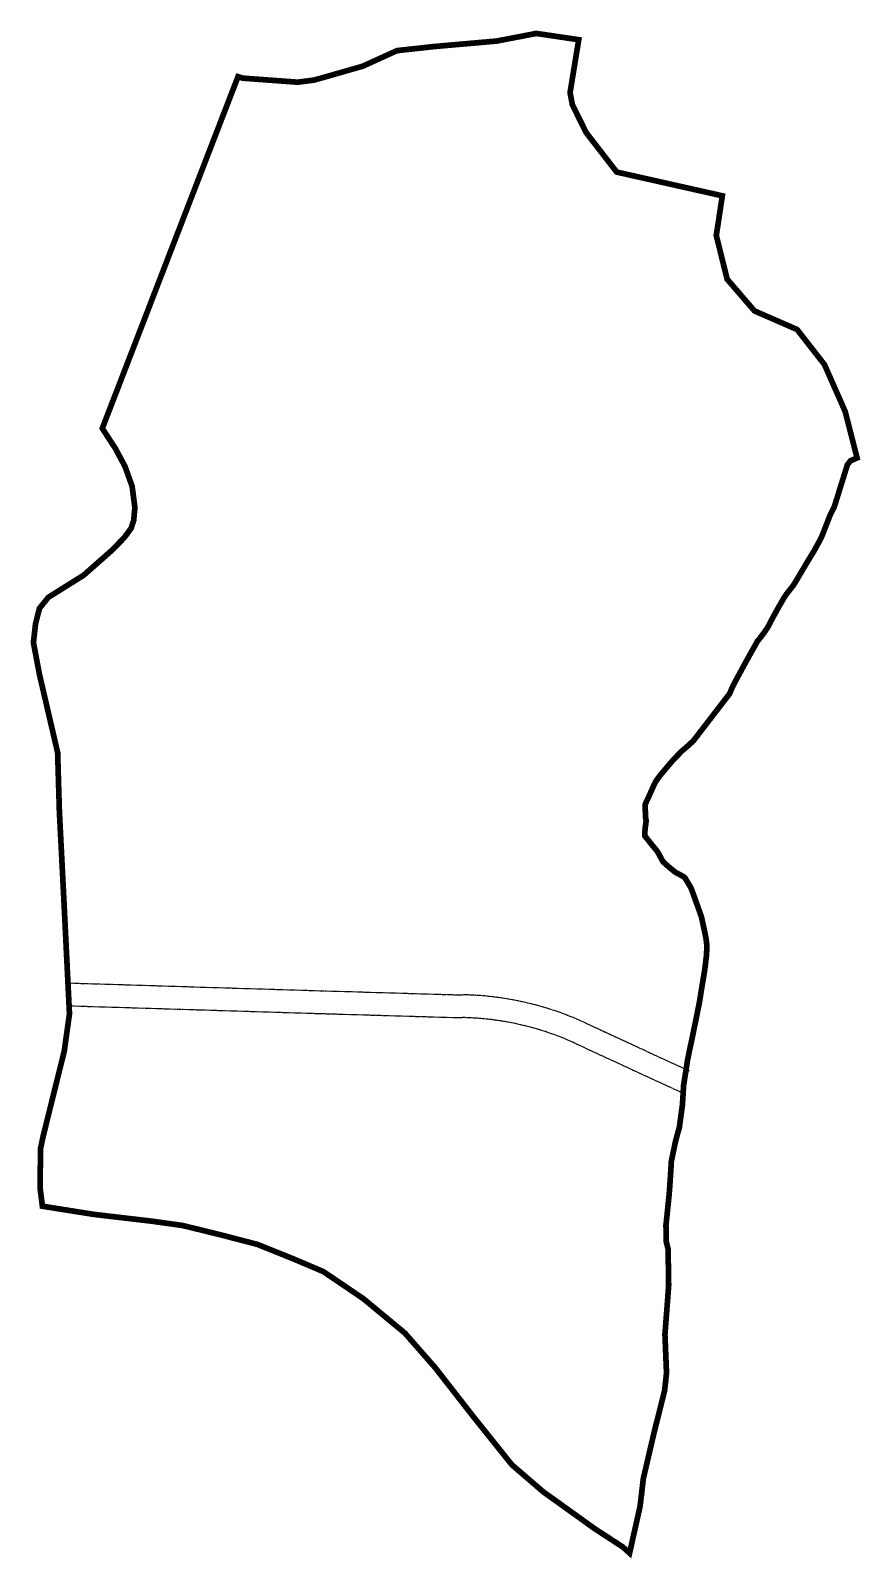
# Model space of a CAD drawing. Header units: metres. Extents: x 0 to 605536, y 0 to 1204694.
# Drawn here: x 604079 to 605536, y 1182750 to 1185432 of the extents above; entities that cross this region are included whole.
import ezdxf

# ---------------------------------------------------------------- set-up
doc = ezdxf.new("R2010")
doc.units = ezdxf.units.M
doc.header["$LTSCALE"] = 10
doc.header["$MEASUREMENT"] = 0
for name, pattern in [('CENTER2', [1.125, 0.75, -0.125, 0.125, -0.125]), ('DASHED', [0.75, 0.5, -0.25]), ('HIDDEN2', [0.1875, 0.125, -0.0625])]:
    doc.linetypes.add(name, pattern=pattern)
doc.layers.get('0').update_dxf_attribs({"lineweight": 0})
doc.layers.add('RANH QUY HOACH', color=7, linetype='Continuous')
doc.layers.add('TIMDUONG', color=252, linetype='HIDDEN2')

msp = doc.modelspace()

# ---------------------------------------------------------------- linework, layer by layer
msp.add_lwpolyline([(604837.95, 1183739.15), (604829.09, 1183739.32), (604823.55, 1183739.27), (604587.18, 1183746.32), (604376.8, 1183752.79), (604144.54, 1183759.94), (604146.51, 1183719.86), (604375.57, 1183712.81), (604585.95, 1183706.34), (604823.15, 1183699.26), (604828.9, 1183699.32), (604837.16, 1183699.15, -0.1036718), (605037.07, 1183653.14), (605049.14, 1183647.56), (605056.95, 1183643.95), (605104.82, 1183621.83), (605224.81, 1183566.39), (605225.62, 1183579.99), (605229.76, 1183606.49), (605230, 1183608.05), (605121.6, 1183658.14), (605073.73, 1183680.26), (605065.92, 1183683.87), (605053.85, 1183689.45, 0.1036715)], format="xyb", close=True)
at = {"layer": 'RANH QUY HOACH', "linetype": 'DASHED', "ltscale": 5, "const_width": 10}
msp.add_lwpolyline([(605222.58, 1184167.09), (605232.88, 1184175.93), (605241.46, 1184183.9), (605244.04, 1184186.68), (605275.06, 1184227), (605306.08, 1184267.32), (605307.03, 1184269), (605309.13, 1184274.3), (605312.57, 1184282.07), (605318.58, 1184293.32), (605333.24, 1184320.48), (605344.12, 1184340.05), (605355.76, 1184360.76), (605357.85, 1184362.96), (605366.14, 1184373.76), (605371.92, 1184382.15), (605375.34, 1184387.87), (605378.88, 1184394.94), (605384.35, 1184405.16), (605388.2, 1184412.14), (605393.67, 1184421.94), (605400.91, 1184434.45), (605406.01, 1184442.38), (605411.34, 1184449.1), (605418.53, 1184458.26), (605423.2, 1184465.86), (605433.67, 1184483.58), (605443.23, 1184499.68), (605454.13, 1184517.57), (605460.96, 1184529.69), (605467.89, 1184543.04), (605475.55, 1184562.49), (605483.21, 1184581.95), (605489.67, 1184594.63), (605493.54, 1184606.47), (605513.26, 1184669.87), (605518.9, 1184676.8), (605530.25, 1184681.67), (605509.37, 1184763.16), (605472.92, 1184845.7), (605424.96, 1184907.13), (605350.14, 1184939.76), (605302.17, 1184995.42), (605282.99, 1185072.21), (605293.62, 1185141.93), (605108.15, 1185183.56), (605081.33, 1185218.25), (605054.52, 1185252.93), (605030.34, 1185301.56), (605026.28, 1185323.23), (605041.46, 1185415.97), (604989.45, 1185423.65), (604966.98, 1185426.97), (604897.33, 1185413.61), (604788.64, 1185404.08), (604722.41, 1185396.83), (604661.73, 1185369.28), (604577.16, 1185345.18), (604548.03, 1185341.39), (604451.16, 1185348.47), (604443.17, 1185351.09), (604204.82, 1184733.55), (604227.65, 1184698.52), (604244.66, 1184666.86), (604257.25, 1184631.81), (604262.01, 1184594.7), (604259.97, 1184572.23), (604255.54, 1184558.27), (604242.96, 1184541.25), (604220.84, 1184518.78), (604172.02, 1184475.73), (604110.11, 1184436.94), (604094.46, 1184417.53), (604087.65, 1184390.64), (604083.91, 1184357.62), (604094.46, 1184301.8), (604126.45, 1184164.28), (604129.5, 1184060.46), (604136.83, 1183916.81), (604147.2, 1183705.77), (604138.02, 1183640.06), (604119.47, 1183565.34), (604100.93, 1183490.62), (604096.51, 1183469.52), (604095.49, 1183400.76), (604099.66, 1183367.98), (604127.71, 1183363.49), (604144.49, 1183360.83), (604151.23, 1183359.78), (604164.19, 1183357.71), (604189.65, 1183353.67), (604197.44, 1183352.75), (604209.41, 1183351.31), (604242.51, 1183347.46), (604292.23, 1183341.6), (604306.41, 1183339.59), (604345.64, 1183334.12), (604378.05, 1183326.21), (604415.67, 1183316.95), (604477.13, 1183300.93), (604499.4, 1183291.97), (604509.28, 1183287.99), (604518.5, 1183284.31), (604530.32, 1183279.55), (604541.43, 1183275.06), (604548.79, 1183271.94), (604567.11, 1183264.17), (604592.8, 1183253.28), (604601.35, 1183247.51), (604619.46, 1183235.26), (604636.82, 1183223.51), (604663.22, 1183205.61), (604736.02, 1183145.35), (604789.44, 1183084.41), (604855.78, 1182999.29), (604889.97, 1182956.57), (604924.16, 1182913.84), (604979.62, 1182866.18), (605024.53, 1182834.01), (605069.44, 1182801.83), (605094.27, 1182785.66), (605119.11, 1182769.49), (605122.99, 1182765.95), (605130.74, 1182758.97), (605134.58, 1182775.88), (605136.93, 1182786.71), (605139.46, 1182797.62), (605141.56, 1182806.98), (605145.6, 1182825.04), (605147.19, 1182832.12), (605149.19, 1182841.46), (605151.69, 1182862.15), (605154.15, 1182883.41), (605154.91, 1182889.8), (605159.46, 1182909.28), (605163.08, 1182924.82), (605169.84, 1182953.84), (605174.79, 1182974.66), (605179.55, 1182993.59), (605186.82, 1183022.49), (605192.35, 1183044.85), (605194.69, 1183066.47), (605195.76, 1183076.51), (605195.2, 1183084.23), (605194.19, 1183110.05), (605193.22, 1183134.19), (605192.92, 1183141.53), (605192.84, 1183142.55), (605194.49, 1183164.27), (605197.7, 1183206.28), (605198.74, 1183220.04), (605199.41, 1183229.45), (605199.13, 1183248.84), (605198.61, 1183277.01), (605198.35, 1183292.87), (605198.16, 1183293.77), (605195.16, 1183305.88), (605195.07, 1183315), (605194.64, 1183334.31), (605196.1, 1183348.2), (605198.35, 1183370.16), (605200.32, 1183389.38), (605201.74, 1183408.85), (605203.23, 1183431.9), (605204.11, 1183446.9), (605204.55, 1183448.93), (605207.39, 1183462.74), (605211.43, 1183481.79), (605215.42, 1183496.63), (605218.16, 1183506.14), (605219.74, 1183517.92), (605223.51, 1183545.81), (605224.41, 1183559.53), (605225.62, 1183579.99), (605229.76, 1183606.49), (605231.64, 1183618.58), (605232.63, 1183625.22), (605234.47, 1183633.63), (605237.48, 1183648.59), (605237.85, 1183649.86), (605240.61, 1183662.91), (605243.52, 1183677.48), (605246.81, 1183693.26), (605250.57, 1183712.13), (605252.79, 1183722.77), (605254.88, 1183735.29), (605258.31, 1183756.42), (605260.56, 1183769.5), (605262.99, 1183784.85), (605265.01, 1183801.87), (605265.81, 1183808.67), (605266.24, 1183818.26), (605266.46, 1183826.05), (605264.91, 1183838.65), (605262.76, 1183849.13), (605259.29, 1183865.09), (605256.77, 1183876.48), (605250.91, 1183892.93), (605242.37, 1183916.69), (605238.17, 1183927.57), (605228.25, 1183944.13), (605225.6, 1183946.53), (605217.81, 1183950.71), (605210.46, 1183954.72), (605194.72, 1183967.77), (605189.32, 1183972.98), (605182.11, 1183986.2), (605179.77, 1183990.28), (605178.36, 1183992.37), (605168.35, 1184004.39), (605157.57, 1184018.2), (605157.86, 1184029.38), (605159.64, 1184042.88), (605159.68, 1184045.2), (605158.71, 1184051.72), (605158.24, 1184067.02), (605158.37, 1184074.05), (605161.75, 1184081.4), (605163.55, 1184084.99), (605173.32, 1184106.9), (605177.39, 1184114.71), (605183.38, 1184123.16), (605205.74, 1184149.69), (605213.3, 1184157.62)], close=True, dxfattribs=at)
at = {"layer": 'TIMDUONG', "linetype": 'CENTER2'}
for points in [[(604144.54, 1183759.94), (604376.8, 1183752.79), (604587.18, 1183746.32), (604823.55, 1183739.27), (604829.09, 1183739.32), (604837.97, 1183739.15, -0.103659), (605053.85, 1183689.45), (605065.92, 1183683.87), (605073.73, 1183680.26), (605121.6, 1183658.14), (605235.18, 1183605.66)], [(604144.91, 1183719.91), (604375.57, 1183712.81), (604585.95, 1183706.34), (604823.15, 1183699.26), (604828.9, 1183699.32), (604837.19, 1183699.15, -0.103659), (605037.07, 1183653.14), (605049.14, 1183647.56), (605056.95, 1183643.95), (605104.82, 1183621.83), (605224.81, 1183566.39)]]:
    msp.add_lwpolyline(points, format="xyb", dxfattribs=at)

doc.saveas('drawing.dxf')
